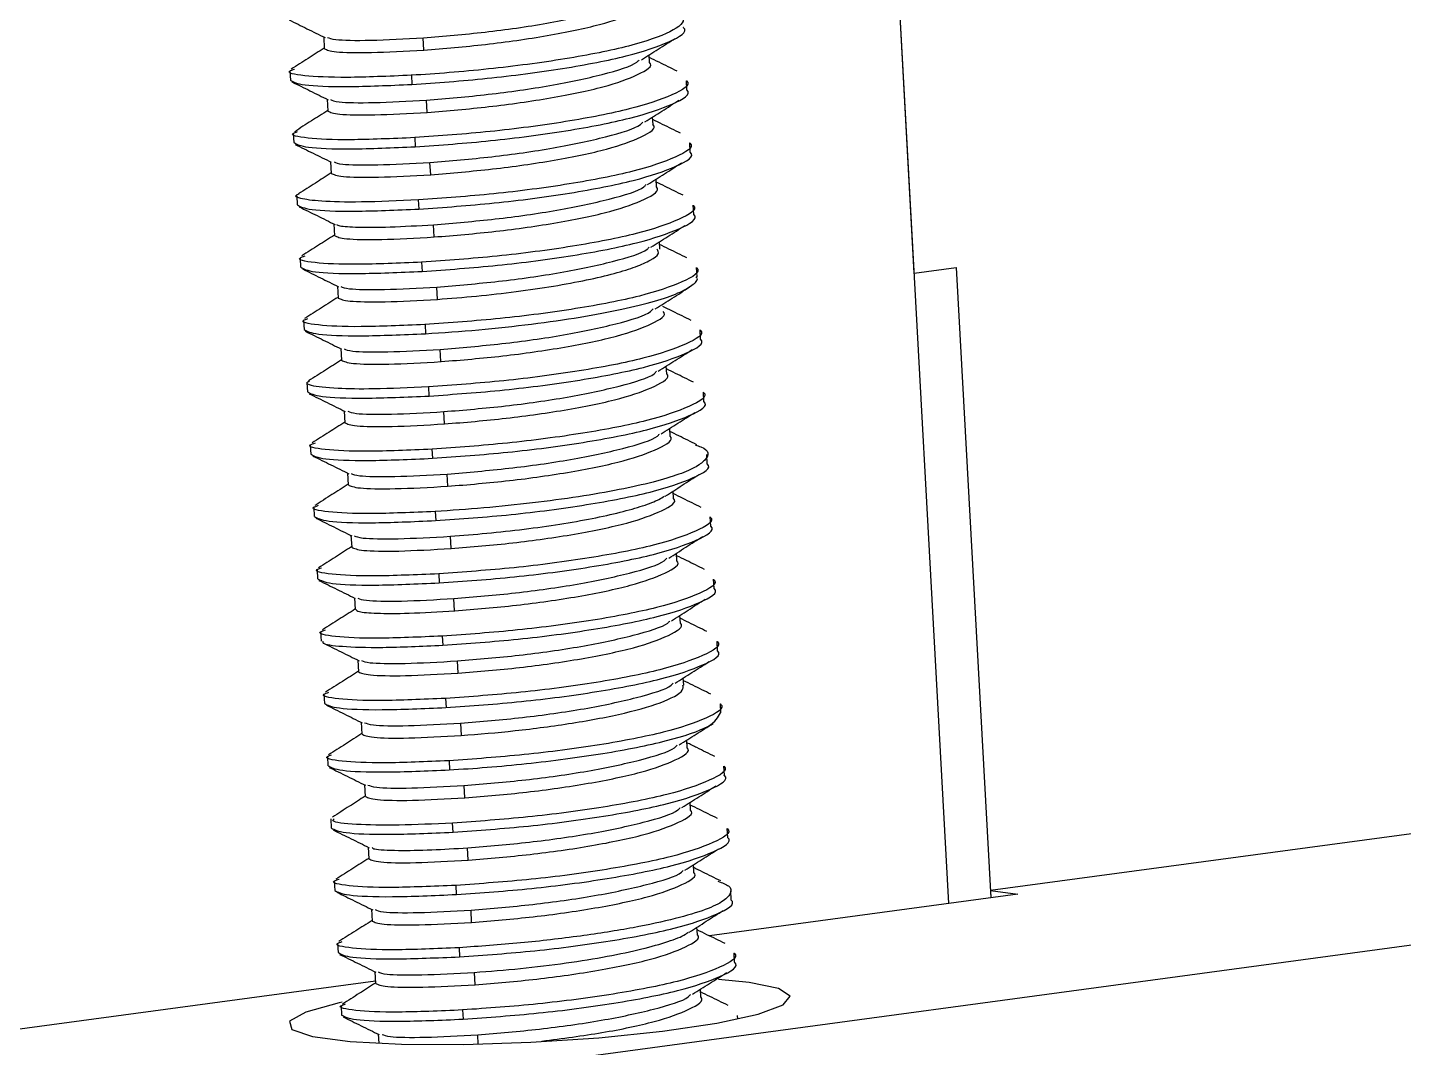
# Model space of a CAD drawing. Header units: millimetres. Extents: x 15 to 589, y 5 to 415.
# Drawn here: x 268.13 to 281.81, y 227.91 to 238.04 of the extents above; entities that cross this region are included whole.
import ezdxf

# ---------------------------------------------------------------- set-up
doc = ezdxf.new("R2010")
doc.units = ezdxf.units.MM

msp = doc.modelspace()

# ---------------------------------------------------------------- linework, layer by layer
at = {"color": 7, "linetype": 'Continuous', "lineweight": 25}
for p, q in [((277.292, 229.337), (275.732, 257.822)), ((276.949, 235.604), (276.678, 240.558)), ((271.075, 237.951), (271.081, 237.833)), ((272.071, 237.821), (272.065, 237.943)), ((274.316, 237.7), (274.312, 237.773)), ((270.738, 237.611), (270.743, 237.52)), ((271.947, 237.57), (271.952, 237.479)), ((274.687, 237.425), (274.682, 237.516)), ((271.109, 237.331), (271.115, 237.214)), ((272.105, 237.201), (272.098, 237.323)), ((274.35, 237.081), (274.346, 237.155)), ((270.772, 236.991), (270.777, 236.901)), ((271.981, 236.95), (271.986, 236.859)), ((274.721, 236.806), (274.716, 236.897)), ((271.143, 236.71), (271.149, 236.595)), ((272.139, 236.582), (272.132, 236.704)), ((274.384, 236.461), (274.38, 236.537)), ((270.806, 236.372), (270.811, 236.281)), ((272.015, 236.331), (272.02, 236.24)), ((274.755, 236.186), (274.75, 236.278)), ((271.177, 236.093), (271.183, 235.975)), ((272.173, 235.963), (272.166, 236.085)), ((274.418, 235.842), (274.414, 235.916)), ((270.84, 235.753), (270.845, 235.662)), ((272.049, 235.712), (272.054, 235.621)), ((274.789, 235.568), (274.784, 235.658)), ((276.949, 235.604), (277.366, 235.66)), ((277.366, 235.66), (277.71, 229.394)), ((271.211, 235.474), (271.217, 235.356)), ((272.207, 235.343), (272.2, 235.465)), ((270.874, 235.134), (270.879, 235.043)), ((272.083, 235.092), (272.088, 235.001)), ((274.823, 234.948), (274.818, 235.039)), ((271.245, 234.853), (271.251, 234.737)), ((272.241, 234.724), (272.234, 234.846)), ((274.486, 234.603), (274.482, 234.679)), ((270.908, 234.514), (270.912, 234.423)), ((272.117, 234.473), (272.122, 234.382)), ((274.857, 234.329), (274.852, 234.42)), ((271.279, 234.233), (271.285, 234.117)), ((272.275, 234.105), (272.268, 234.227)), ((274.52, 233.984), (274.516, 234.059)), ((270.941, 233.895), (270.946, 233.803)), ((272.151, 233.854), (272.156, 233.763)), ((274.89, 233.709), (274.886, 233.8)), ((271.312, 233.616), (271.319, 233.498)), ((272.309, 233.485), (272.302, 233.607)), ((274.554, 233.365), (274.55, 233.437)), ((270.975, 233.276), (270.98, 233.185)), ((272.185, 233.234), (272.19, 233.144)), ((274.924, 233.09), (274.919, 233.181)), ((271.346, 232.996), (271.353, 232.879)), ((272.343, 232.866), (272.336, 232.988)), ((274.588, 232.745), (274.584, 232.82)), ((271.009, 232.656), (271.014, 232.565)), ((272.219, 232.615), (272.224, 232.524)), ((274.958, 232.471), (274.953, 232.562)), ((271.38, 232.375), (271.387, 232.259)), ((272.377, 232.247), (272.37, 232.369)), ((274.622, 232.126), (274.617, 232.202)), ((271.043, 232.037), (271.048, 231.946)), ((272.253, 231.996), (272.258, 231.905)), ((274.992, 231.851), (274.987, 231.943)), ((271.414, 231.758), (271.421, 231.64)), ((272.411, 231.627), (272.404, 231.749)), ((274.655, 231.507), (274.651, 231.58)), ((271.077, 231.418), (271.082, 231.327)), ((272.287, 231.376), (272.292, 231.286)), ((275.026, 231.232), (275.021, 231.323)), ((271.448, 231.139), (271.455, 231.021)), ((272.444, 231.008), (272.438, 231.13)), ((274.689, 230.887), (274.685, 230.961)), ((271.111, 230.798), (271.116, 230.707)), ((272.321, 230.757), (272.326, 230.666)), ((275.06, 230.613), (275.055, 230.704)), ((271.482, 230.517), (271.488, 230.402)), ((272.478, 230.389), (272.472, 230.511)), ((274.723, 230.268), (274.719, 230.344)), ((271.145, 230.179), (271.15, 230.088)), ((272.354, 230.138), (272.359, 230.047)), ((275.094, 229.993), (275.089, 230.084)), ((282.297, 230.086), (277.706, 229.467)), ((271.516, 229.898), (271.522, 229.781)), ((272.512, 229.769), (272.506, 229.892)), ((274.757, 229.649), (274.753, 229.723)), ((262.615, 226.325), (286.406, 229.536)), ((271.179, 229.56), (271.184, 229.468)), ((272.388, 229.518), (272.393, 229.428)), ((277.98, 229.43), (274.912, 229.016)), ((275.128, 229.374), (275.123, 229.465)), ((277.706, 229.467), (277.98, 229.43)), ((277.706, 229.467), (277.71, 229.394)), ((271.55, 229.281), (271.556, 229.163)), ((272.546, 229.15), (272.54, 229.272)), ((274.791, 229.03), (274.787, 229.102)), ((271.213, 228.94), (271.218, 228.85)), ((272.422, 228.899), (272.427, 228.808)), ((275.162, 228.755), (275.157, 228.846)), ((271.589, 228.568), (264.623, 227.628)), ((271.584, 228.66), (271.59, 228.544)), ((272.58, 228.531), (272.573, 228.653)), ((275.306, 228.553), (275.001, 228.584)), ((274.825, 228.41), (274.821, 228.485)), ((271.247, 228.321), (271.252, 228.23)), ((272.456, 228.28), (272.461, 228.189)), ((275.193, 228.19), (275.191, 228.226)), ((271.618, 228.04), (271.623, 227.949))]:
    msp.add_line(p, q, dxfattribs=at)
at = {"color": 8, "linetype": 'Continuous', "lineweight": 25}
msp.add_line((272.612, 227.94), (272.607, 228.034), dxfattribs=at)
at = {"color": 7, "linetype": 'Continuous', "lineweight": 25, "flags": 128}
msp.add_lwpolyline([(271.257, 228.356), (271.229, 228.351), (270.896, 228.259), (270.736, 228.169), (270.759, 228.087), (270.965, 228.018), (271.338, 227.968), (271.85, 227.94), (272.464, 227.937), (273.134, 227.959), (273.811, 228.004), (274.443, 228.069), (274.985, 228.149), (275.395, 228.238), (275.644, 228.33), (275.714, 228.417), (275.598, 228.493), (275.306, 228.553), (275.306, 228.553)], dxfattribs=at)
at = {"color": 7, "linetype": 'Continuous', "lineweight": 25}
for points, knots in [([(272.066, 237.943), (272.269, 237.959), (272.674, 237.993), (273.314, 238.084), (273.827, 238.195), (274.131, 238.285), (274.171, 238.333), (274.177, 238.339)], [0, 0, 0, 0, 0.239884, 0.479768, 0.719651, 0.959535, 1, 1, 1, 1]), ([(272.07, 237.821), (272.274, 237.837), (272.68, 237.871), (273.314, 237.961), (273.851, 238.073), (274.183, 238.195), (274.324, 238.282), (274.281, 238.319), (274.281, 238.319)], [0, 0, 0, 0, 0.199498, 0.398996, 0.598495, 0.797994, 0.997494, 1, 1, 1, 1]), ([(270.73, 238.121), (270.79, 238.092), (270.908, 238.033), (271.028, 237.974), (271.088, 237.945)], [0, 0, 0, 0, 0.500223, 1, 1, 1, 1]), ([(274.523, 238.232), (274.578, 238.203), (274.707, 238.134), (274.559, 238.002), (274.145, 237.858), (273.493, 237.728), (272.843, 237.643), (272.319, 237.594), (272.071, 237.578), (271.946, 237.57)], [0, 0, 0, 0, 0.128963, 0.300642, 0.473497, 0.647526, 0.822729, 0.911216, 1, 1, 1, 1]), ([(271.951, 237.479), (272.199, 237.496), (272.696, 237.532), (273.469, 237.633), (274.126, 237.761), (274.532, 237.902), (274.704, 238.002), (274.652, 238.044), (274.651, 238.044)], [0, 0, 0, 0, 0.1995015, 0.3990024, 0.5985047, 0.7980064, 0.9975085, 1, 1, 1, 1]), ([(271.112, 237.947), (271.13, 237.939), (271.176, 237.92), (271.516, 237.912), (271.882, 237.933), (272.066, 237.943)], [0, 0, 0, 0, 0.258552, 0.629276, 1, 1, 1, 1]), ([(274.234, 237.723), (274.29, 237.758), (274.401, 237.829), (274.514, 237.901), (274.57, 237.937)], [0, 0, 0, 0, 0.499875, 1, 1, 1, 1]), ([(271.081, 237.84), (271.027, 237.806), (270.917, 237.736), (270.807, 237.666), (270.751, 237.63)], [0, 0, 0, 0, 0.488087, 1, 1, 1, 1]), ([(271.083, 237.834), (271.107, 237.822), (271.155, 237.799), (271.519, 237.79), (271.886, 237.81), (272.07, 237.821)], [0, 0, 0, 0, 0.330321, 0.66516, 1, 1, 1, 1]), ([(272.097, 237.323), (272.3, 237.34), (272.706, 237.374), (273.346, 237.465), (273.86, 237.576), (274.166, 237.668), (274.206, 237.716), (274.213, 237.723)], [0, 0, 0, 0, 0.238869, 0.477735, 0.716597, 0.955458, 1, 1, 1, 1]), ([(274.59, 237.611), (274.53, 237.64), (274.438, 237.686), (274.346, 237.731), (274.314, 237.747)], [0, 0, 0, 0, 0.65016, 1, 1, 1, 1]), ([(271.946, 237.57), (271.719, 237.56), (271.266, 237.541), (270.854, 237.562), (270.686, 237.597), (270.766, 237.625), (270.786, 237.631)], [0, 0, 0, 0, 0.301275, 0.602551, 0.903825, 1, 1, 1, 1]), ([(272.105, 237.201), (272.308, 237.218), (272.715, 237.252), (273.348, 237.342), (273.885, 237.453), (274.217, 237.576), (274.358, 237.663), (274.315, 237.699), (274.315, 237.7)], [0, 0, 0, 0, 0.19948, 0.39896, 0.59844, 0.797919, 0.997398, 1, 1, 1, 1]), ([(270.745, 237.52), (270.774, 237.503), (270.833, 237.47), (271.278, 237.45), (271.727, 237.469), (271.951, 237.479)], [0, 0, 0, 0, 0.330336, 0.665167, 1, 1, 1, 1]), ([(270.759, 237.504), (270.819, 237.475), (270.938, 237.416), (271.058, 237.357), (271.118, 237.327)], [0, 0, 0, 0, 0.500156, 1, 1, 1, 1]), ([(274.68, 237.516), (274.681, 237.516), (274.733, 237.474), (274.561, 237.374), (274.155, 237.233), (273.499, 237.105), (272.725, 237.003), (272.229, 236.968), (271.981, 236.95)], [0, 0, 0, 0, 0.002602, 0.202082, 0.401561, 0.60104, 0.800521, 1, 1, 1, 1]), ([(271.141, 237.329), (271.16, 237.32), (271.206, 237.3), (271.548, 237.293), (271.914, 237.313), (272.097, 237.323)], [0, 0, 0, 0, 0.267949, 0.633975, 1, 1, 1, 1]), ([(271.985, 236.859), (272.234, 236.877), (272.73, 236.912), (273.503, 237.014), (274.16, 237.142), (274.566, 237.283), (274.738, 237.383), (274.686, 237.425), (274.685, 237.425)], [0, 0, 0, 0, 0.1994763, 0.3989523, 0.598428, 0.7979043, 0.9973805, 1, 1, 1, 1]), ([(274.27, 237.107), (274.326, 237.143), (274.439, 237.214), (274.552, 237.286), (274.608, 237.322)], [0, 0, 0, 0, 0.499792, 1, 1, 1, 1]), ([(271.115, 237.22), (271.061, 237.185), (270.95, 237.115), (270.841, 237.045), (270.785, 237.009)], [0, 0, 0, 0, 0.48898, 1, 1, 1, 1]), ([(271.117, 237.214), (271.141, 237.203), (271.189, 237.18), (271.553, 237.171), (271.921, 237.191), (272.105, 237.201)], [0, 0, 0, 0, 0.33062, 0.66531, 1, 1, 1, 1]), ([(272.132, 236.704), (272.335, 236.721), (272.74, 236.754), (273.38, 236.845), (273.895, 236.956), (274.202, 237.049), (274.243, 237.098), (274.25, 237.107)], [0, 0, 0, 0, 0.237074, 0.474149, 0.711222, 0.948296, 1, 1, 1, 1]), ([(272.14, 236.582), (272.344, 236.599), (272.75, 236.632), (273.383, 236.723), (273.921, 236.834), (274.252, 236.957), (274.392, 237.044), (274.349, 237.08), (274.349, 237.081)], [0, 0, 0, 0, 0.1995788, 0.3991579, 0.5987371, 0.7983157, 0.9978945, 1, 1, 1, 1]), ([(274.625, 236.994), (274.565, 237.023), (274.472, 237.069), (274.38, 237.114), (274.347, 237.13)], [0, 0, 0, 0, 0.64669, 1, 1, 1, 1]), ([(271.981, 236.95), (271.754, 236.941), (271.3, 236.921), (270.889, 236.942), (270.72, 236.977), (270.798, 237.004), (270.815, 237.01)], [0, 0, 0, 0, 0.30435, 0.6087, 0.91305, 1, 1, 1, 1]), ([(270.779, 236.901), (270.808, 236.884), (270.867, 236.85), (271.312, 236.831), (271.761, 236.85), (271.985, 236.859)], [0, 0, 0, 0, 0.330586, 0.665293, 1, 1, 1, 1]), ([(274.714, 236.897), (274.715, 236.896), (274.767, 236.855), (274.595, 236.755), (274.191, 236.614), (273.535, 236.486), (272.762, 236.384), (272.265, 236.349), (272.017, 236.331)], [0, 0, 0, 0, 0.002106, 0.201685, 0.401263, 0.600842, 0.80042, 1, 1, 1, 1]), ([(270.79, 236.883), (270.85, 236.854), (270.97, 236.795), (271.09, 236.736), (271.15, 236.706)], [0, 0, 0, 0, 0.500132, 1, 1, 1, 1]), ([(272.022, 236.24), (272.27, 236.258), (272.767, 236.293), (273.54, 236.395), (274.196, 236.523), (274.6, 236.664), (274.772, 236.764), (274.72, 236.806), (274.719, 236.806)], [0, 0, 0, 0, 0.199576, 0.399152, 0.598728, 0.798304, 0.99788, 1, 1, 1, 1]), ([(271.178, 236.709), (271.197, 236.7), (271.243, 236.681), (271.583, 236.674), (271.949, 236.694), (272.132, 236.704)], [0, 0, 0, 0, 0.261769, 0.630886, 1, 1, 1, 1]), ([(274.296, 236.484), (274.352, 236.519), (274.464, 236.591), (274.577, 236.663), (274.633, 236.699)], [0, 0, 0, 0, 0.4998143, 1, 1, 1, 1]), ([(271.149, 236.599), (271.097, 236.565), (270.988, 236.496), (270.88, 236.427), (270.825, 236.392)], [0, 0, 0, 0, 0.481417, 1, 1, 1, 1]), ([(271.15, 236.595), (271.175, 236.584), (271.223, 236.56), (271.589, 236.551), (271.956, 236.572), (272.14, 236.582)], [0, 0, 0, 0, 0.331136, 0.665568, 1, 1, 1, 1]), ([(272.168, 236.085), (272.371, 236.102), (272.776, 236.135), (273.416, 236.226), (273.929, 236.337), (274.234, 236.428), (274.274, 236.476), (274.281, 236.483)], [0, 0, 0, 0, 0.239012, 0.478023, 0.717035, 0.956046, 1, 1, 1, 1]), ([(274.649, 236.377), (274.589, 236.407), (274.5, 236.451), (274.411, 236.495), (274.381, 236.509)], [0, 0, 0, 0, 0.669103, 1, 1, 1, 1]), ([(272.017, 236.331), (271.818, 236.322), (271.432, 236.305), (271.032, 236.315), (270.83, 236.343), (270.775, 236.371), (270.824, 236.389), (270.831, 236.392)], [0, 0, 0, 0, 0.2633812, 0.5118369, 0.7453401, 0.9638712, 1, 1, 1, 1]), ([(272.173, 235.963), (272.376, 235.979), (272.783, 236.013), (273.416, 236.103), (273.954, 236.215), (274.285, 236.337), (274.426, 236.424), (274.383, 236.461), (274.383, 236.461)], [0, 0, 0, 0, 0.199556, 0.399114, 0.598673, 0.798232, 0.997791, 1, 1, 1, 1]), ([(270.812, 236.282), (270.842, 236.265), (270.902, 236.231), (271.348, 236.211), (271.797, 236.231), (272.022, 236.24)], [0, 0, 0, 0, 0.331131, 0.665566, 1, 1, 1, 1]), ([(270.831, 236.263), (270.89, 236.233), (271.009, 236.175), (271.129, 236.116), (271.189, 236.086)], [0, 0, 0, 0, 0.500226, 1, 1, 1, 1]), ([(274.748, 236.278), (274.749, 236.277), (274.801, 236.236), (274.629, 236.136), (274.224, 235.994), (273.567, 235.866), (272.794, 235.765), (272.297, 235.729), (272.049, 235.712)], [0, 0, 0, 0, 0.0021484, 0.201718, 0.4012871, 0.600858, 0.8004287, 1, 1, 1, 1]), ([(271.203, 236.087), (271.211, 236.083), (271.234, 236.069), (271.411, 236.059), (271.722, 236.059), (272.017, 236.076), (272.168, 236.085)], [0, 0, 0, 0, 0.143511, 0.413863, 0.699365, 1, 1, 1, 1]), ([(272.054, 235.621), (272.302, 235.638), (272.799, 235.674), (273.572, 235.775), (274.229, 235.903), (274.634, 236.044), (274.806, 236.144), (274.754, 236.186), (274.753, 236.186)], [0, 0, 0, 0, 0.1995604, 0.3991209, 0.5986827, 0.7982442, 0.9978057, 1, 1, 1, 1]), ([(274.33, 235.862), (274.386, 235.898), (274.498, 235.969), (274.61, 236.04), (274.666, 236.076)], [0, 0, 0, 0, 0.4998806, 1, 1, 1, 1]), ([(271.183, 235.981), (271.13, 235.948), (271.021, 235.878), (270.912, 235.809), (270.856, 235.774)], [0, 0, 0, 0, 0.483937, 1, 1, 1, 1]), ([(271.185, 235.975), (271.209, 235.964), (271.257, 235.941), (271.621, 235.932), (271.989, 235.952), (272.173, 235.963)], [0, 0, 0, 0, 0.330442, 0.665221, 1, 1, 1, 1]), ([(272.2, 235.465), (272.403, 235.482), (272.809, 235.516), (273.449, 235.606), (273.962, 235.717), (274.266, 235.808), (274.306, 235.855), (274.312, 235.862)], [0, 0, 0, 0, 0.24013, 0.480259, 0.720388, 0.960515, 1, 1, 1, 1]), ([(272.206, 235.343), (272.334, 235.353), (272.588, 235.373), (272.987, 235.419), (273.361, 235.473), (273.694, 235.534), (273.971, 235.599), (274.186, 235.666), (274.328, 235.732), (274.418, 235.791), (274.399, 235.826), (274.39, 235.841)], [0, 0, 0, 0, 0.128475, 0.253134, 0.373975, 0.490998, 0.604198, 0.713577, 0.81913, 0.920858, 1, 1, 1, 1]), ([(274.688, 235.754), (274.628, 235.784), (274.537, 235.829), (274.446, 235.873), (274.415, 235.888)], [0, 0, 0, 0, 0.6598147, 1, 1, 1, 1]), ([(272.049, 235.712), (271.822, 235.702), (271.369, 235.683), (270.955, 235.704), (270.788, 235.739), (270.87, 235.768), (270.89, 235.775)], [0, 0, 0, 0, 0.299618, 0.599239, 0.898857, 1, 1, 1, 1]), ([(270.847, 235.662), (270.876, 235.645), (270.935, 235.611), (271.38, 235.592), (271.829, 235.611), (272.054, 235.621)], [0, 0, 0, 0, 0.330508, 0.665254, 1, 1, 1, 1]), ([(274.782, 235.658), (274.782, 235.657), (274.835, 235.616), (274.662, 235.515), (274.256, 235.374), (273.6, 235.246), (272.826, 235.145), (272.33, 235.11), (272.081, 235.092)], [0, 0, 0, 0, 0.002768, 0.202215, 0.401663, 0.601109, 0.800555, 1, 1, 1, 1]), ([(270.864, 235.645), (270.924, 235.616), (271.042, 235.557), (271.162, 235.498), (271.222, 235.469)], [0, 0, 0, 0, 0.500197, 1, 1, 1, 1]), ([(272.086, 235.001), (272.261, 235.013), (272.604, 235.036), (273.139, 235.094), (273.627, 235.164), (274.045, 235.242), (274.374, 235.323), (274.612, 235.405), (274.739, 235.482), (274.808, 235.537), (274.781, 235.563), (274.776, 235.567)], [0, 0, 0, 0, 0.14239, 0.279118, 0.410181, 0.535574, 0.655293, 0.769334, 0.877694, 0.98037, 1, 1, 1, 1]), ([(271.244, 235.47), (271.264, 235.462), (271.31, 235.443), (271.651, 235.435), (272.017, 235.455), (272.2, 235.465)], [0, 0, 0, 0, 0.2645129, 0.6322559, 1, 1, 1, 1]), ([(274.373, 235.249), (274.429, 235.284), (274.542, 235.356), (274.655, 235.427), (274.711, 235.463)], [0, 0, 0, 0, 0.499818, 1, 1, 1, 1]), ([(271.217, 235.363), (271.162, 235.328), (271.051, 235.257), (270.941, 235.187), (270.885, 235.151)], [0, 0, 0, 0, 0.490856, 1, 1, 1, 1]), ([(271.219, 235.356), (271.243, 235.345), (271.291, 235.322), (271.655, 235.313), (272.022, 235.333), (272.206, 235.343)], [0, 0, 0, 0, 0.330354, 0.665178, 1, 1, 1, 1]), ([(272.233, 234.846), (272.436, 234.863), (272.842, 234.896), (273.481, 234.986), (273.996, 235.097), (274.303, 235.19), (274.344, 235.239), (274.351, 235.248)], [0, 0, 0, 0, 0.237251, 0.474503, 0.711756, 0.949009, 1, 1, 1, 1]), ([(274.729, 235.134), (274.669, 235.163), (274.576, 235.209), (274.483, 235.255), (274.449, 235.271)], [0, 0, 0, 0, 0.642416, 1, 1, 1, 1]), ([(272.081, 235.092), (271.855, 235.083), (271.401, 235.063), (270.99, 235.084), (270.822, 235.119), (270.9, 235.146), (270.917, 235.152)], [0, 0, 0, 0, 0.30397, 0.607939, 0.911907, 1, 1, 1, 1]), ([(272.242, 234.724), (272.445, 234.741), (272.852, 234.774), (273.485, 234.865), (274.022, 234.976), (274.353, 235.099), (274.494, 235.186), (274.451, 235.222), (274.451, 235.223)], [0, 0, 0, 0, 0.19954, 0.399081, 0.598622, 0.798162, 0.997703, 1, 1, 1, 1]), ([(270.881, 235.043), (270.91, 235.026), (270.969, 234.992), (271.413, 234.973), (271.862, 234.992), (272.086, 235.001)], [0, 0, 0, 0, 0.3303356, 0.6651677, 1, 1, 1, 1]), ([(270.892, 235.026), (270.951, 234.997), (271.071, 234.938), (271.191, 234.879), (271.251, 234.849)], [0, 0, 0, 0, 0.500136, 1, 1, 1, 1]), ([(274.816, 235.039), (274.817, 235.038), (274.869, 234.997), (274.697, 234.897), (274.292, 234.755), (273.636, 234.628), (272.863, 234.526), (272.366, 234.491), (272.118, 234.473)], [0, 0, 0, 0, 0.002298, 0.201838, 0.401379, 0.600919, 0.800459, 1, 1, 1, 1]), ([(271.277, 234.851), (271.296, 234.843), (271.342, 234.823), (271.684, 234.816), (272.05, 234.836), (272.233, 234.846)], [0, 0, 0, 0, 0.2678766, 0.6339388, 1, 1, 1, 1]), ([(272.123, 234.382), (272.371, 234.4), (272.868, 234.435), (273.641, 234.537), (274.297, 234.665), (274.702, 234.806), (274.874, 234.906), (274.822, 234.948), (274.821, 234.948)], [0, 0, 0, 0, 0.199535, 0.39907, 0.598606, 0.798141, 0.997676, 1, 1, 1, 1]), ([(274.401, 234.628), (274.457, 234.664), (274.57, 234.735), (274.682, 234.807), (274.739, 234.843)], [0, 0, 0, 0, 0.499796, 1, 1, 1, 1]), ([(271.251, 234.741), (271.198, 234.707), (271.089, 234.637), (270.98, 234.568), (270.924, 234.533)], [0, 0, 0, 0, 0.484196, 1, 1, 1, 1]), ([(271.252, 234.737), (271.276, 234.726), (271.325, 234.702), (271.69, 234.693), (272.058, 234.714), (272.242, 234.724)], [0, 0, 0, 0, 0.33106, 0.665531, 1, 1, 1, 1]), ([(272.269, 234.227), (272.472, 234.244), (272.878, 234.277), (273.517, 234.368), (274.031, 234.479), (274.337, 234.571), (274.378, 234.619), (274.384, 234.628)], [0, 0, 0, 0, 0.237934, 0.475867, 0.7138, 0.951734, 1, 1, 1, 1]), ([(272.276, 234.105), (272.479, 234.121), (272.886, 234.155), (273.519, 234.245), (274.056, 234.357), (274.387, 234.479), (274.528, 234.566), (274.485, 234.603), (274.485, 234.603)], [0, 0, 0, 0, 0.199594, 0.399189, 0.598785, 0.79838, 0.997977, 1, 1, 1, 1]), ([(274.753, 234.519), (274.694, 234.549), (274.603, 234.593), (274.514, 234.637), (274.483, 234.652)], [0, 0, 0, 0, 0.661968, 1, 1, 1, 1]), ([(272.118, 234.473), (271.928, 234.464), (271.576, 234.448), (271.165, 234.455), (270.955, 234.479), (270.892, 234.509), (270.922, 234.526), (270.933, 234.533)], [0, 0, 0, 0, 0.253033, 0.467867, 0.740928, 0.900005, 1, 1, 1, 1]), ([(270.914, 234.423), (270.944, 234.407), (271.003, 234.373), (271.449, 234.353), (271.898, 234.373), (272.123, 234.382)], [0, 0, 0, 0, 0.330993, 0.665496, 1, 1, 1, 1]), ([(270.93, 234.405), (270.99, 234.375), (271.109, 234.317), (271.229, 234.258), (271.289, 234.228)], [0, 0, 0, 0, 0.500188, 1, 1, 1, 1]), ([(274.85, 234.419), (274.851, 234.419), (274.903, 234.378), (274.731, 234.277), (274.327, 234.136), (273.67, 234.008), (272.897, 233.907), (272.4, 233.871), (272.152, 233.854)], [0, 0, 0, 0, 0.001964, 0.201571, 0.401178, 0.600785, 0.800393, 1, 1, 1, 1]), ([(272.157, 233.763), (272.405, 233.781), (272.902, 233.816), (273.675, 233.917), (274.331, 234.045), (274.736, 234.187), (274.908, 234.287), (274.856, 234.328), (274.855, 234.329)], [0, 0, 0, 0, 0.199584, 0.39917, 0.598754, 0.798339, 0.997923, 1, 1, 1, 1]), ([(271.316, 234.23), (271.335, 234.223), (271.381, 234.203), (271.72, 234.196), (272.086, 234.217), (272.269, 234.227)], [0, 0, 0, 0, 0.255866, 0.627933, 1, 1, 1, 1]), ([(274.431, 234.005), (274.486, 234.04), (274.598, 234.111), (274.71, 234.183), (274.767, 234.219)], [0, 0, 0, 0, 0.4998642, 1, 1, 1, 1]), ([(271.285, 234.122), (271.232, 234.089), (271.124, 234.02), (271.016, 233.951), (270.96, 233.916)], [0, 0, 0, 0, 0.481415, 1, 1, 1, 1]), ([(271.286, 234.117), (271.31, 234.105), (271.359, 234.082), (271.724, 234.074), (272.092, 234.094), (272.276, 234.105)], [0, 0, 0, 0, 0.330794, 0.665395, 1, 1, 1, 1]), ([(274.785, 233.898), (274.726, 233.928), (274.636, 233.972), (274.547, 234.016), (274.517, 234.031)], [0, 0, 0, 0, 0.667896, 1, 1, 1, 1]), ([(272.152, 233.854), (271.925, 233.844), (271.471, 233.825), (271.058, 233.846), (270.89, 233.881), (270.971, 233.909), (270.992, 233.917)], [0, 0, 0, 0, 0.299767, 0.599532, 0.8993, 1, 1, 1, 1]), ([(274.769, 233.897), (274.79, 233.89), (274.916, 233.85), (274.902, 233.772), (274.791, 233.679), (274.616, 233.603), (274.358, 233.525), (274.02, 233.45), (273.611, 233.379), (273.15, 233.317), (272.657, 233.266), (272.343, 233.245), (272.183, 233.234)], [0, 0, 0, 0, 0.03171, 0.196653, 0.284769, 0.376404, 0.471554, 0.57022, 0.6724, 0.77809, 0.887291, 1, 1, 1, 1]), ([(272.303, 233.607), (272.506, 233.624), (272.912, 233.658), (273.551, 233.748), (274.065, 233.859), (274.368, 233.95), (274.408, 233.997), (274.414, 234.004)], [0, 0, 0, 0, 0.240019, 0.480038, 0.720058, 0.960077, 1, 1, 1, 1]), ([(272.307, 233.485), (272.511, 233.502), (272.917, 233.535), (273.551, 233.626), (274.089, 233.737), (274.421, 233.86), (274.562, 233.947), (274.519, 233.983), (274.518, 233.984)], [0, 0, 0, 0, 0.199481, 0.398962, 0.598444, 0.797926, 0.997408, 1, 1, 1, 1]), ([(270.948, 233.803), (270.978, 233.786), (271.037, 233.753), (271.483, 233.734), (271.932, 233.753), (272.157, 233.763)], [0, 0, 0, 0, 0.330856, 0.665426, 1, 1, 1, 1]), ([(270.968, 233.786), (271.027, 233.757), (271.146, 233.698), (271.266, 233.639), (271.325, 233.61)], [0, 0, 0, 0, 0.500226, 1, 1, 1, 1]), ([(271.348, 233.612), (271.367, 233.604), (271.413, 233.584), (271.753, 233.577), (272.12, 233.597), (272.303, 233.607)], [0, 0, 0, 0, 0.259877, 0.629939, 1, 1, 1, 1]), ([(272.188, 233.144), (272.437, 233.161), (272.933, 233.196), (273.707, 233.298), (274.364, 233.426), (274.769, 233.567), (274.941, 233.667), (274.889, 233.709), (274.889, 233.709)], [0, 0, 0, 0, 0.199486, 0.398974, 0.598461, 0.797949, 0.997437, 1, 1, 1, 1]), ([(271.318, 233.505), (271.264, 233.471), (271.154, 233.4), (271.044, 233.331), (270.988, 233.295)], [0, 0, 0, 0, 0.4885892, 1, 1, 1, 1]), ([(271.32, 233.498), (271.344, 233.487), (271.392, 233.464), (271.756, 233.455), (272.124, 233.475), (272.307, 233.485)], [0, 0, 0, 0, 0.330292, 0.665147, 1, 1, 1, 1]), ([(274.472, 233.388), (274.528, 233.423), (274.639, 233.495), (274.752, 233.566), (274.808, 233.602)], [0, 0, 0, 0, 0.499869, 1, 1, 1, 1]), ([(272.335, 232.988), (272.455, 232.997), (272.692, 233.016), (273.067, 233.057), (273.424, 233.107), (273.749, 233.164), (274.03, 233.226), (274.253, 233.29), (274.399, 233.345), (274.447, 233.377), (274.463, 233.388)], [0, 0, 0, 0, 0.14323, 0.283254, 0.420069, 0.553674, 0.684069, 0.811252, 0.935224, 1, 1, 1, 1]), ([(272.342, 232.866), (272.546, 232.883), (272.952, 232.916), (273.585, 233.006), (274.123, 233.118), (274.455, 233.241), (274.596, 233.328), (274.553, 233.364), (274.552, 233.365)], [0, 0, 0, 0, 0.199492, 0.398983, 0.598475, 0.797966, 0.997457, 1, 1, 1, 1]), ([(274.829, 233.275), (274.769, 233.305), (274.676, 233.351), (274.584, 233.396), (274.551, 233.412)], [0, 0, 0, 0, 0.647601, 1, 1, 1, 1]), ([(272.183, 233.234), (271.957, 233.225), (271.503, 233.205), (271.091, 233.227), (270.924, 233.261), (271.004, 233.289), (271.023, 233.296)], [0, 0, 0, 0, 0.301453, 0.602907, 0.904362, 1, 1, 1, 1]), ([(270.982, 233.185), (271.012, 233.168), (271.071, 233.134), (271.515, 233.115), (271.964, 233.134), (272.188, 233.144)], [0, 0, 0, 0, 0.330299, 0.665149, 1, 1, 1, 1]), ([(270.996, 233.169), (271.055, 233.139), (271.175, 233.081), (271.295, 233.021), (271.355, 232.992)], [0, 0, 0, 0, 0.500158, 1, 1, 1, 1]), ([(274.918, 233.181), (274.918, 233.18), (274.97, 233.139), (274.798, 233.038), (274.393, 232.897), (273.736, 232.769), (272.963, 232.668), (272.467, 232.633), (272.219, 232.615)], [0, 0, 0, 0, 0.002542, 0.202033, 0.401526, 0.601017, 0.800509, 1, 1, 1, 1]), ([(272.223, 232.524), (272.472, 232.542), (272.968, 232.577), (273.741, 232.679), (274.398, 232.806), (274.803, 232.948), (274.975, 233.048), (274.923, 233.09), (274.923, 233.09)], [0, 0, 0, 0, 0.1994869, 0.3989738, 0.5984609, 0.7979477, 0.997435, 1, 1, 1, 1]), ([(271.378, 232.993), (271.398, 232.985), (271.444, 232.965), (271.785, 232.958), (272.152, 232.978), (272.335, 232.988)], [0, 0, 0, 0, 0.268454, 0.634226, 1, 1, 1, 1]), ([(274.507, 232.771), (274.563, 232.807), (274.675, 232.879), (274.788, 232.951), (274.845, 232.987)], [0, 0, 0, 0, 0.499792, 1, 1, 1, 1]), ([(271.352, 232.884), (271.299, 232.85), (271.189, 232.779), (271.079, 232.71), (271.023, 232.674)], [0, 0, 0, 0, 0.487903, 1, 1, 1, 1]), ([(271.354, 232.879), (271.378, 232.867), (271.427, 232.844), (271.791, 232.835), (272.159, 232.856), (272.342, 232.866)], [0, 0, 0, 0, 0.330722, 0.665361, 1, 1, 1, 1]), ([(274.862, 232.659), (274.802, 232.688), (274.71, 232.734), (274.617, 232.779), (274.585, 232.795)], [0, 0, 0, 0, 0.646977, 1, 1, 1, 1]), ([(272.219, 232.615), (271.992, 232.605), (271.538, 232.586), (271.126, 232.607), (270.958, 232.641), (271.035, 232.669), (271.052, 232.675)], [0, 0, 0, 0, 0.304186, 0.608373, 0.912559, 1, 1, 1, 1]), ([(272.37, 232.369), (272.572, 232.386), (272.978, 232.419), (273.617, 232.509), (274.133, 232.62), (274.439, 232.713), (274.48, 232.762), (274.487, 232.771)], [0, 0, 0, 0, 0.237172, 0.474345, 0.711517, 0.948688, 1, 1, 1, 1]), ([(272.378, 232.247), (272.581, 232.263), (272.988, 232.297), (273.621, 232.387), (274.158, 232.499), (274.489, 232.622), (274.63, 232.709), (274.587, 232.745), (274.586, 232.745)], [0, 0, 0, 0, 0.1995853, 0.3991709, 0.5987561, 0.7983405, 0.9979261, 1, 1, 1, 1]), ([(271.016, 232.566), (271.046, 232.549), (271.105, 232.515), (271.55, 232.495), (271.999, 232.515), (272.223, 232.524)], [0, 0, 0, 0, 0.330686, 0.665342, 1, 1, 1, 1]), ([(271.028, 232.548), (271.088, 232.519), (271.207, 232.46), (271.328, 232.401), (271.388, 232.371)], [0, 0, 0, 0, 0.500142, 1, 1, 1, 1]), ([(274.952, 232.562), (274.952, 232.561), (275.004, 232.52), (274.833, 232.419), (274.428, 232.278), (273.772, 232.15), (272.999, 232.049), (272.503, 232.013), (272.254, 231.996)], [0, 0, 0, 0, 0.002074, 0.20166, 0.401245, 0.60083, 0.800415, 1, 1, 1, 1]), ([(271.415, 232.373), (271.434, 232.365), (271.48, 232.346), (271.82, 232.338), (272.187, 232.359), (272.37, 232.369)], [0, 0, 0, 0, 0.261515, 0.630758, 1, 1, 1, 1]), ([(272.259, 231.905), (272.508, 231.923), (273.004, 231.958), (273.777, 232.06), (274.433, 232.187), (274.838, 232.329), (275.01, 232.429), (274.957, 232.47), (274.957, 232.471)], [0, 0, 0, 0, 0.199583, 0.399166, 0.598749, 0.798332, 0.997916, 1, 1, 1, 1]), ([(271.386, 232.263), (271.334, 232.23), (271.226, 232.161), (271.118, 232.092), (271.062, 232.057)], [0, 0, 0, 0, 0.4810445, 1, 1, 1, 1]), ([(271.396, 232.26), (271.401, 232.253), (271.412, 232.236), (271.592, 232.221), (271.91, 232.22), (272.219, 232.237), (272.378, 232.247)], [0, 0, 0, 0, 0.19377, 0.447016, 0.715766, 1, 1, 1, 1]), ([(274.533, 232.148), (274.589, 232.184), (274.701, 232.255), (274.813, 232.327), (274.87, 232.363)], [0, 0, 0, 0, 0.499845, 1, 1, 1, 1]), ([(272.405, 231.749), (272.608, 231.766), (273.014, 231.8), (273.653, 231.89), (274.167, 232.001), (274.471, 232.093), (274.511, 232.14), (274.517, 232.147)], [0, 0, 0, 0, 0.239307, 0.478613, 0.71792, 0.957227, 1, 1, 1, 1]), ([(272.41, 231.627), (272.613, 231.644), (273.02, 231.677), (273.653, 231.768), (274.191, 231.879), (274.523, 232.002), (274.664, 232.089), (274.621, 232.125), (274.62, 232.126)], [0, 0, 0, 0, 0.199537, 0.399076, 0.598615, 0.798153, 0.997693, 1, 1, 1, 1]), ([(274.886, 232.042), (274.826, 232.071), (274.737, 232.115), (274.648, 232.159), (274.619, 232.174)], [0, 0, 0, 0, 0.670217, 1, 1, 1, 1]), ([(272.254, 231.996), (272.027, 231.986), (271.574, 231.967), (271.16, 231.988), (270.992, 232.023), (271.072, 232.051), (271.092, 232.058)], [0, 0, 0, 0, 0.300823, 0.6016461, 0.9024687, 1, 1, 1, 1]), ([(271.07, 231.947), (271.066, 231.94), (271.054, 231.917), (271.244, 231.891), (271.639, 231.877), (272.048, 231.896), (272.259, 231.905)], [0, 0, 0, 0, 0.125721, 0.398219, 0.689658, 1, 1, 1, 1]), ([(271.069, 231.928), (271.128, 231.898), (271.247, 231.84), (271.367, 231.781), (271.427, 231.751)], [0, 0, 0, 0, 0.500227, 1, 1, 1, 1]), ([(274.986, 231.943), (274.986, 231.942), (275.038, 231.901), (274.866, 231.801), (274.461, 231.66), (273.804, 231.531), (273.031, 231.43), (272.534, 231.394), (272.286, 231.376)], [0, 0, 0, 0, 0.0022463, 0.2017945, 0.4013443, 0.6008946, 0.8004471, 1, 1, 1, 1]), ([(272.291, 231.286), (272.539, 231.303), (273.036, 231.338), (273.809, 231.44), (274.466, 231.568), (274.871, 231.709), (275.043, 231.809), (274.991, 231.851), (274.991, 231.851)], [0, 0, 0, 0, 0.1995406, 0.3990812, 0.5986229, 0.7981648, 0.9977066, 1, 1, 1, 1]), ([(271.452, 231.753), (271.471, 231.745), (271.517, 231.726), (271.856, 231.719), (272.222, 231.739), (272.405, 231.749)], [0, 0, 0, 0, 0.256226, 0.628113, 1, 1, 1, 1]), ([(274.57, 231.528), (274.626, 231.563), (274.737, 231.635), (274.85, 231.706), (274.906, 231.742)], [0, 0, 0, 0, 0.499881, 1, 1, 1, 1]), ([(271.42, 231.646), (271.367, 231.613), (271.257, 231.543), (271.148, 231.474), (271.092, 231.438)], [0, 0, 0, 0, 0.485363, 1, 1, 1, 1]), ([(271.422, 231.64), (271.446, 231.629), (271.494, 231.606), (271.859, 231.597), (272.226, 231.617), (272.41, 231.627)], [0, 0, 0, 0, 0.3303703, 0.6651849, 1, 1, 1, 1]), ([(274.926, 231.418), (274.866, 231.448), (274.775, 231.493), (274.684, 231.538), (274.653, 231.553)], [0, 0, 0, 0, 0.65686, 1, 1, 1, 1]), ([(272.286, 231.376), (272.059, 231.367), (271.606, 231.347), (271.193, 231.369), (271.025, 231.404), (271.107, 231.432), (271.127, 231.439)], [0, 0, 0, 0, 0.300178, 0.600355, 0.900533, 1, 1, 1, 1]), ([(272.437, 231.13), (272.64, 231.147), (273.046, 231.181), (273.686, 231.271), (274.2, 231.383), (274.504, 231.474), (274.544, 231.521), (274.55, 231.528)], [0, 0, 0, 0, 0.239688, 0.479373, 0.719057, 0.958738, 1, 1, 1, 1]), ([(272.443, 231.008), (272.62, 231.022), (272.981, 231.052), (273.563, 231.129), (274.097, 231.23), (274.495, 231.35), (274.657, 231.446), (274.649, 231.496), (274.647, 231.507)], [0, 0, 0, 0, 0.174767, 0.356546, 0.545326, 0.7411, 0.943857, 1, 1, 1, 1]), ([(271.084, 231.327), (271.113, 231.31), (271.173, 231.276), (271.618, 231.257), (272.067, 231.276), (272.291, 231.286)], [0, 0, 0, 0, 0.330396, 0.665199, 1, 1, 1, 1]), ([(271.101, 231.31), (271.16, 231.281), (271.279, 231.222), (271.399, 231.163), (271.459, 231.133)], [0, 0, 0, 0, 0.500181, 1, 1, 1, 1]), ([(275.019, 231.323), (275.02, 231.322), (275.072, 231.281), (274.9, 231.18), (274.494, 231.039), (273.837, 230.911), (273.064, 230.81), (272.567, 230.775), (272.319, 230.757)], [0, 0, 0, 0, 0.002749, 0.2022, 0.40165, 0.601101, 0.800551, 1, 1, 1, 1]), ([(272.324, 230.666), (272.448, 230.674), (272.696, 230.69), (273.219, 230.74), (273.87, 230.824), (274.515, 230.954), (274.951, 231.098), (274.998, 231.188), (275.021, 231.232)], [0, 0, 0, 0, 0.102462, 0.20461, 0.406953, 0.608056, 0.807918, 1, 1, 1, 1]), ([(271.454, 231.027), (271.4, 230.992), (271.289, 230.922), (271.179, 230.852), (271.122, 230.816)], [0, 0, 0, 0, 0.4904351, 1, 1, 1, 1]), ([(271.456, 231.021), (271.48, 231.01), (271.528, 230.986), (271.892, 230.977), (272.26, 230.998), (272.443, 231.008)], [0, 0, 0, 0, 0.330417, 0.665209, 1, 1, 1, 1]), ([(271.481, 231.135), (271.501, 231.127), (271.547, 231.107), (271.888, 231.1), (272.254, 231.12), (272.437, 231.13)], [0, 0, 0, 0, 0.2657363, 0.6328693, 1, 1, 1, 1]), ([(274.61, 230.914), (274.667, 230.949), (274.779, 231.021), (274.892, 231.092), (274.948, 231.128)], [0, 0, 0, 0, 0.499818, 1, 1, 1, 1]), ([(272.47, 230.511), (272.673, 230.528), (273.079, 230.561), (273.718, 230.651), (274.234, 230.762), (274.541, 230.855), (274.582, 230.904), (274.589, 230.913)], [0, 0, 0, 0, 0.2371502, 0.4743017, 0.7114531, 0.9486063, 1, 1, 1, 1]), ([(272.479, 230.389), (272.683, 230.405), (273.089, 230.439), (273.722, 230.529), (274.26, 230.641), (274.591, 230.764), (274.732, 230.851), (274.689, 230.887), (274.688, 230.887)], [0, 0, 0, 0, 0.199555, 0.399109, 0.598662, 0.798217, 0.997771, 1, 1, 1, 1]), ([(274.966, 230.799), (274.906, 230.828), (274.813, 230.874), (274.72, 230.92), (274.687, 230.936)], [0, 0, 0, 0, 0.643302, 1, 1, 1, 1]), ([(272.319, 230.757), (272.092, 230.747), (271.639, 230.728), (271.228, 230.749), (271.06, 230.784), (271.137, 230.811), (271.154, 230.817)], [0, 0, 0, 0, 0.304137, 0.608274, 0.912413, 1, 1, 1, 1]), ([(271.118, 230.708), (271.147, 230.691), (271.206, 230.657), (271.651, 230.638), (272.1, 230.657), (272.324, 230.666)], [0, 0, 0, 0, 0.330393, 0.665195, 1, 1, 1, 1]), ([(271.129, 230.691), (271.189, 230.661), (271.308, 230.603), (271.429, 230.543), (271.489, 230.514)], [0, 0, 0, 0, 0.500131, 1, 1, 1, 1]), ([(275.053, 230.704), (275.054, 230.703), (275.106, 230.662), (274.934, 230.561), (274.53, 230.42), (273.874, 230.292), (273.101, 230.191), (272.604, 230.155), (272.356, 230.138)], [0, 0, 0, 0, 0.002229, 0.201783, 0.401337, 0.600891, 0.800445, 1, 1, 1, 1]), ([(272.361, 230.047), (272.609, 230.065), (273.106, 230.1), (273.878, 230.202), (274.535, 230.329), (274.939, 230.471), (275.111, 230.571), (275.059, 230.612), (275.058, 230.613)], [0, 0, 0, 0, 0.1995487, 0.3990987, 0.5986489, 0.7981982, 0.9977481, 1, 1, 1, 1]), ([(271.515, 230.516), (271.534, 230.508), (271.58, 230.488), (271.921, 230.48), (272.287, 230.501), (272.47, 230.511)], [0, 0, 0, 0, 0.266064, 0.633033, 1, 1, 1, 1]), ([(274.638, 230.292), (274.694, 230.328), (274.806, 230.399), (274.919, 230.471), (274.975, 230.507)], [0, 0, 0, 0, 0.499809, 1, 1, 1, 1]), ([(271.488, 230.406), (271.436, 230.372), (271.327, 230.302), (271.218, 230.233), (271.162, 230.198)], [0, 0, 0, 0, 0.483169, 1, 1, 1, 1]), ([(271.49, 230.402), (271.514, 230.39), (271.563, 230.367), (271.928, 230.358), (272.296, 230.378), (272.479, 230.389)], [0, 0, 0, 0, 0.331114, 0.665559, 1, 1, 1, 1]), ([(272.507, 229.892), (272.71, 229.908), (273.115, 229.942), (273.754, 230.032), (274.269, 230.143), (274.574, 230.235), (274.615, 230.284), (274.621, 230.292)], [0, 0, 0, 0, 0.238251, 0.476502, 0.714753, 0.953005, 1, 1, 1, 1]), ([(272.513, 229.769), (272.716, 229.786), (273.123, 229.82), (273.756, 229.91), (274.294, 230.022), (274.625, 230.144), (274.766, 230.231), (274.723, 230.267), (274.722, 230.268)], [0, 0, 0, 0, 0.1995871, 0.3991745, 0.5987632, 0.798353, 0.9979424, 1, 1, 1, 1]), ([(274.99, 230.184), (274.93, 230.214), (274.84, 230.258), (274.751, 230.302), (274.721, 230.317)], [0, 0, 0, 0, 0.664074, 1, 1, 1, 1]), ([(271.151, 230.088), (271.181, 230.072), (271.241, 230.038), (271.687, 230.018), (272.136, 230.037), (272.361, 230.047)], [0, 0, 0, 0, 0.331096, 0.665548, 1, 1, 1, 1]), ([(272.356, 230.138), (272.17, 230.129), (271.785, 230.112), (271.371, 230.121), (271.143, 230.147), (271.171, 230.173), (271.179, 230.18)], [0, 0, 0, 0, 0.272542, 0.562696, 0.87043, 1, 1, 1, 1]), ([(271.168, 230.069), (271.228, 230.04), (271.347, 229.982), (271.467, 229.923), (271.527, 229.893)], [0, 0, 0, 0, 0.5002013, 1, 1, 1, 1]), ([(275.088, 230.084), (275.088, 230.084), (275.14, 230.043), (274.968, 229.942), (274.564, 229.801), (273.907, 229.673), (273.134, 229.571), (272.637, 229.536), (272.389, 229.518)], [0, 0, 0, 0, 0.001998, 0.201599, 0.401198, 0.600798, 0.800399, 1, 1, 1, 1]), ([(272.394, 229.428), (272.642, 229.445), (273.139, 229.48), (273.912, 229.582), (274.569, 229.71), (274.973, 229.851), (275.145, 229.951), (275.093, 229.993), (275.093, 229.993)], [0, 0, 0, 0, 0.19959, 0.39918, 0.598772, 0.798362, 0.997955, 1, 1, 1, 1]), ([(271.522, 229.787), (271.47, 229.754), (271.361, 229.685), (271.253, 229.616), (271.197, 229.58)], [0, 0, 0, 0, 0.482034, 1, 1, 1, 1]), ([(271.524, 229.782), (271.548, 229.77), (271.596, 229.747), (271.961, 229.738), (272.329, 229.759), (272.513, 229.769)], [0, 0, 0, 0, 0.330689, 0.665343, 1, 1, 1, 1]), ([(271.556, 229.895), (271.56, 229.889), (271.575, 229.874), (271.793, 229.864), (272.119, 229.868), (272.383, 229.884), (272.507, 229.892)], [0, 0, 0, 0, 0.158346, 0.475593, 0.756178, 1, 1, 1, 1]), ([(274.668, 229.669), (274.724, 229.705), (274.836, 229.776), (274.948, 229.847), (275.004, 229.883)], [0, 0, 0, 0, 0.499874, 1, 1, 1, 1]), ([(272.54, 229.272), (272.743, 229.289), (273.149, 229.323), (273.789, 229.413), (274.302, 229.524), (274.606, 229.615), (274.646, 229.662), (274.651, 229.669)], [0, 0, 0, 0, 0.240127, 0.480253, 0.72038, 0.960504, 1, 1, 1, 1]), ([(272.545, 229.15), (272.748, 229.167), (273.155, 229.2), (273.788, 229.29), (274.326, 229.402), (274.658, 229.525), (274.799, 229.612), (274.756, 229.648), (274.756, 229.649)], [0, 0, 0, 0, 0.199467, 0.398934, 0.5984, 0.797867, 0.997334, 1, 1, 1, 1]), ([(275.024, 229.562), (274.964, 229.592), (274.874, 229.636), (274.785, 229.68), (274.755, 229.695)], [0, 0, 0, 0, 0.665904, 1, 1, 1, 1]), ([(272.389, 229.518), (272.162, 229.509), (271.708, 229.489), (271.295, 229.511), (271.127, 229.546), (271.209, 229.574), (271.23, 229.581)], [0, 0, 0, 0, 0.299651, 0.599301, 0.898953, 1, 1, 1, 1]), ([(274.996, 229.56), (275.037, 229.545), (275.129, 229.51), (275.13, 229.442), (275.064, 229.363), (274.881, 229.276), (274.579, 229.185), (274.155, 229.094), (273.625, 229.011), (273.017, 228.94), (272.623, 228.913), (272.421, 228.899)], [0, 0, 0, 0, 0.072303, 0.162455, 0.259997, 0.36492, 0.477219, 0.596885, 0.723911, 0.858286, 1, 1, 1, 1]), ([(271.186, 229.468), (271.215, 229.451), (271.275, 229.418), (271.72, 229.398), (272.17, 229.418), (272.394, 229.428)], [0, 0, 0, 0, 0.3307545, 0.6653761, 1, 1, 1, 1]), ([(271.205, 229.451), (271.264, 229.422), (271.383, 229.363), (271.503, 229.304), (271.563, 229.275)], [0, 0, 0, 0, 0.50021, 1, 1, 1, 1]), ([(272.426, 228.808), (272.674, 228.826), (273.171, 228.861), (273.944, 228.963), (274.601, 229.09), (275.007, 229.232), (275.179, 229.332), (275.127, 229.374), (275.126, 229.374)], [0, 0, 0, 0, 0.1994716, 0.3989427, 0.5984148, 0.7978862, 0.9973581, 1, 1, 1, 1]), ([(271.585, 229.277), (271.604, 229.269), (271.65, 229.249), (271.991, 229.242), (272.357, 229.262), (272.54, 229.272)], [0, 0, 0, 0, 0.261296, 0.630649, 1, 1, 1, 1]), ([(274.711, 229.054), (274.767, 229.09), (274.88, 229.161), (274.992, 229.233), (275.049, 229.269)], [0, 0, 0, 0, 0.4998581, 1, 1, 1, 1]), ([(271.556, 229.17), (271.502, 229.135), (271.391, 229.065), (271.28, 228.995), (271.224, 228.959)], [0, 0, 0, 0, 0.490202, 1, 1, 1, 1]), ([(271.558, 229.163), (271.582, 229.152), (271.63, 229.129), (271.994, 229.12), (272.361, 229.14), (272.545, 229.15)], [0, 0, 0, 0, 0.330286, 0.665143, 1, 1, 1, 1]), ([(272.421, 228.899), (272.194, 228.889), (271.741, 228.87), (271.329, 228.891), (271.161, 228.926), (271.24, 228.954), (271.258, 228.96)], [0, 0, 0, 0, 0.302795, 0.605589, 0.908383, 1, 1, 1, 1]), ([(272.572, 228.653), (272.724, 228.665), (273.021, 228.688), (273.484, 228.745), (273.897, 228.811), (274.244, 228.884), (274.502, 228.958), (274.653, 229.016), (274.693, 229.047), (274.702, 229.054)], [0, 0, 0, 0, 0.179625, 0.351182, 0.514666, 0.670067, 0.817381, 0.956599, 1, 1, 1, 1]), ([(272.58, 228.531), (272.784, 228.547), (273.19, 228.581), (273.823, 228.671), (274.361, 228.783), (274.692, 228.906), (274.833, 228.993), (274.79, 229.029), (274.79, 229.029)], [0, 0, 0, 0, 0.199505, 0.399011, 0.598517, 0.798022, 0.997528, 1, 1, 1, 1]), ([(275.067, 228.94), (275.007, 228.97), (274.914, 229.015), (274.821, 229.061), (274.789, 229.077)], [0, 0, 0, 0, 0.645398, 1, 1, 1, 1]), ([(271.22, 228.85), (271.249, 228.833), (271.308, 228.799), (271.753, 228.78), (272.201, 228.799), (272.426, 228.808)], [0, 0, 0, 0, 0.330285, 0.665143, 1, 1, 1, 1]), ([(271.232, 228.833), (271.292, 228.804), (271.411, 228.745), (271.532, 228.686), (271.592, 228.656)], [0, 0, 0, 0, 0.5001441, 1, 1, 1, 1]), ([(275.155, 228.846), (275.156, 228.845), (275.208, 228.804), (275.036, 228.703), (274.631, 228.562), (273.974, 228.434), (273.201, 228.333), (272.705, 228.297), (272.456, 228.28)], [0, 0, 0, 0, 0.0024719, 0.2019774, 0.4014835, 0.6009883, 0.8004939, 1, 1, 1, 1]), ([(272.461, 228.189), (272.71, 228.207), (273.206, 228.242), (273.979, 228.343), (274.636, 228.471), (275.041, 228.612), (275.213, 228.713), (275.161, 228.754), (275.16, 228.755)], [0, 0, 0, 0, 0.1995, 0.399001, 0.598501, 0.798002, 0.997502, 1, 1, 1, 1]), ([(271.59, 228.548), (271.536, 228.514), (271.427, 228.444), (271.317, 228.374), (271.261, 228.339)], [0, 0, 0, 0, 0.486786, 1, 1, 1, 1]), ([(271.592, 228.544), (271.616, 228.532), (271.664, 228.509), (272.029, 228.5), (272.396, 228.521), (272.58, 228.531)], [0, 0, 0, 0, 0.330823, 0.665412, 1, 1, 1, 1]), ([(271.616, 228.658), (271.635, 228.65), (271.681, 228.63), (272.023, 228.623), (272.389, 228.643), (272.572, 228.653)], [0, 0, 0, 0, 0.268733, 0.634366, 1, 1, 1, 1]), ([(274.743, 228.436), (274.799, 228.472), (274.912, 228.543), (275.025, 228.615), (275.081, 228.651)], [0, 0, 0, 0, 0.499793, 1, 1, 1, 1]), ([(272.607, 228.034), (272.81, 228.05), (273.216, 228.084), (273.855, 228.174), (274.37, 228.285), (274.677, 228.378), (274.718, 228.427), (274.725, 228.435)], [0, 0, 0, 0, 0.237349, 0.474698, 0.712047, 0.949396, 1, 1, 1, 1]), ([(273.245, 227.971), (273.449, 227.997), (273.862, 228.051), (274.396, 228.164), (274.727, 228.286), (274.867, 228.373), (274.824, 228.41), (274.824, 228.41)], [0, 0, 0, 0, 0.24451, 0.495477, 0.746443, 0.997412, 1, 1, 1, 1]), ([(275.096, 228.325), (275.036, 228.355), (274.945, 228.4), (274.854, 228.444), (274.822, 228.46)], [0, 0, 0, 0, 0.655185, 1, 1, 1, 1]), ([(272.456, 228.28), (272.23, 228.27), (271.776, 228.251), (271.364, 228.272), (271.195, 228.306), (271.273, 228.333), (271.29, 228.34)], [0, 0, 0, 0, 0.303899, 0.607799, 0.911699, 1, 1, 1, 1]), ([(271.253, 228.23), (271.283, 228.213), (271.343, 228.18), (271.788, 228.16), (272.237, 228.179), (272.461, 228.189)], [0, 0, 0, 0, 0.330788, 0.6653938, 1, 1, 1, 1]), ([(271.267, 228.212), (271.327, 228.183), (271.446, 228.124), (271.566, 228.065), (271.626, 228.035)], [0, 0, 0, 0, 0.500158, 1, 1, 1, 1]), ([(271.655, 228.037), (271.674, 228.03), (271.719, 228.01), (272.058, 228.003), (272.424, 228.023), (272.607, 228.034)], [0, 0, 0, 0, 0.257588, 0.628794, 1, 1, 1, 1])]:
    msp.add_open_spline(points, degree=3, knots=knots, dxfattribs=at)

doc.saveas('drawing.dxf')
